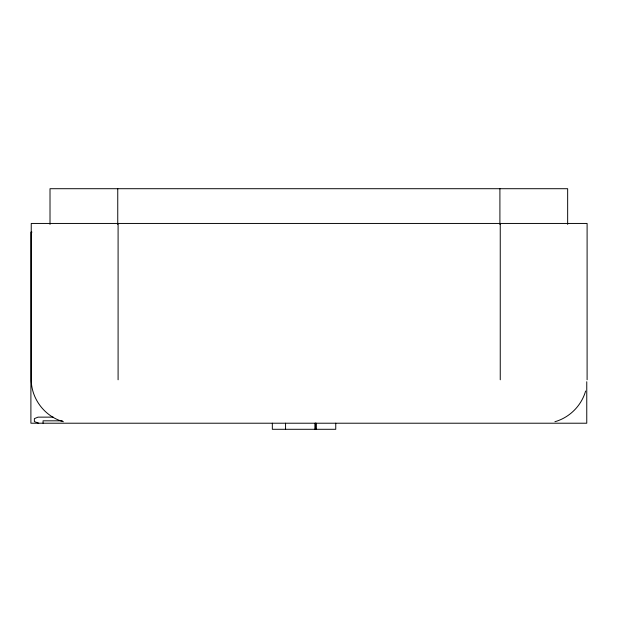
<?xml version="1.0" encoding="UTF-8"?>
<svg xmlns="http://www.w3.org/2000/svg" width="618" height="618" viewBox="0 0 618 618"><rect width="100%" height="100%" fill="white"/><g stroke="black" fill="none" stroke-linecap="round" stroke-linejoin="round"><path stroke-width="0.93" d="M585.617 391.024C581.414 405.725 569.618 417.529 554.91 421.731M31.966 232.136L30.9 232.136L30.9 423.214L586.76 423.214L586.76 381.715M53.225 417.135L38.022 417.135L34.369 418.633L34.369 421.607L38.71 423.214M62.356 420.819L43.059 420.819L43.059 423.214M63.422 421.731C44.905 416.663 31.34 398.981 31.24 379.784L31.24 223.446L587.1 223.446L587.1 379.784M567.656 224.411L567.656 188.706L50.012 188.706L50.012 224.411M500.248 223.446L500.248 379.784M499.908 188.706L499.908 224.411M335.752 423.214L335.752 429.294L272.329 429.294L272.329 423.214M316.092 423.214L316.092 429.294M315.821 423.214L315.821 429.294M315.319 423.214L315.319 429.294M315.033 423.214L315.033 429.294M285.562 423.214L285.562 429.294M118.092 223.446L118.092 379.784M117.752 188.706L117.752 224.411"/></g></svg>
